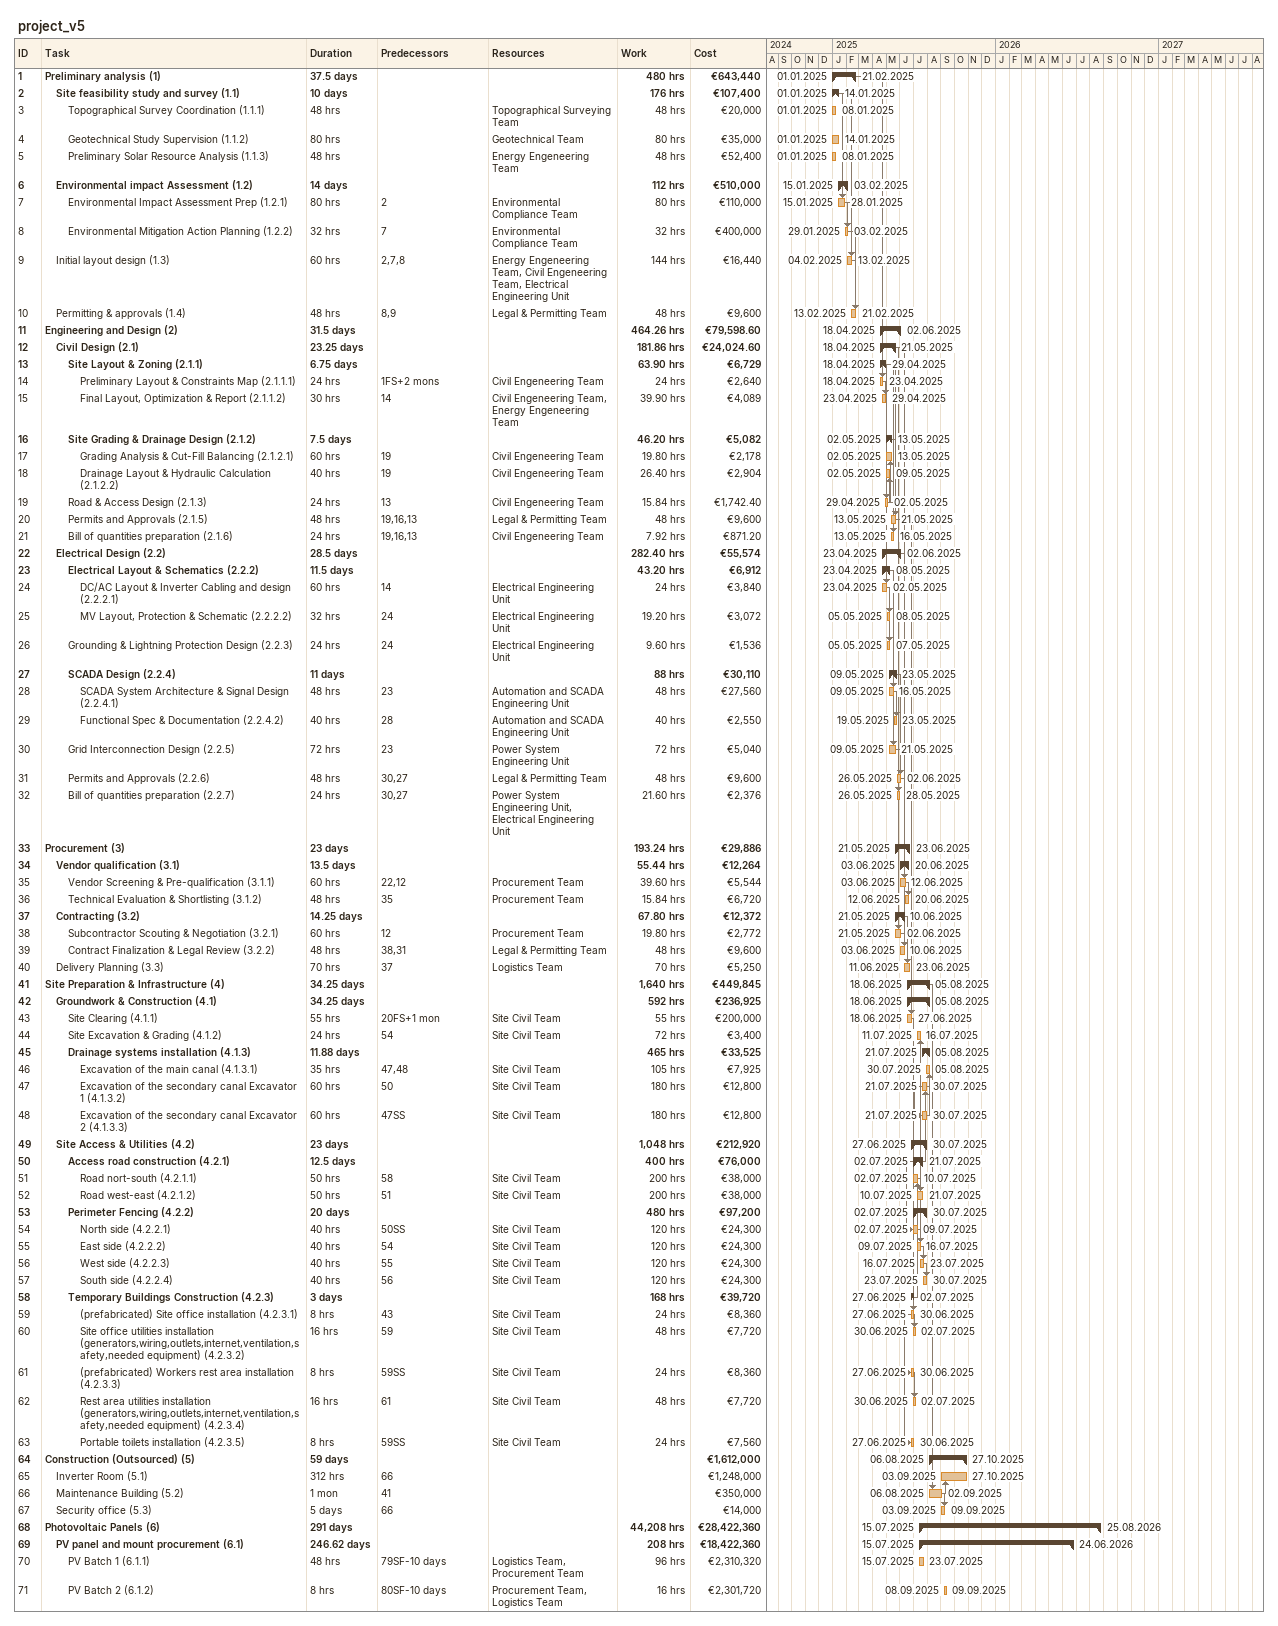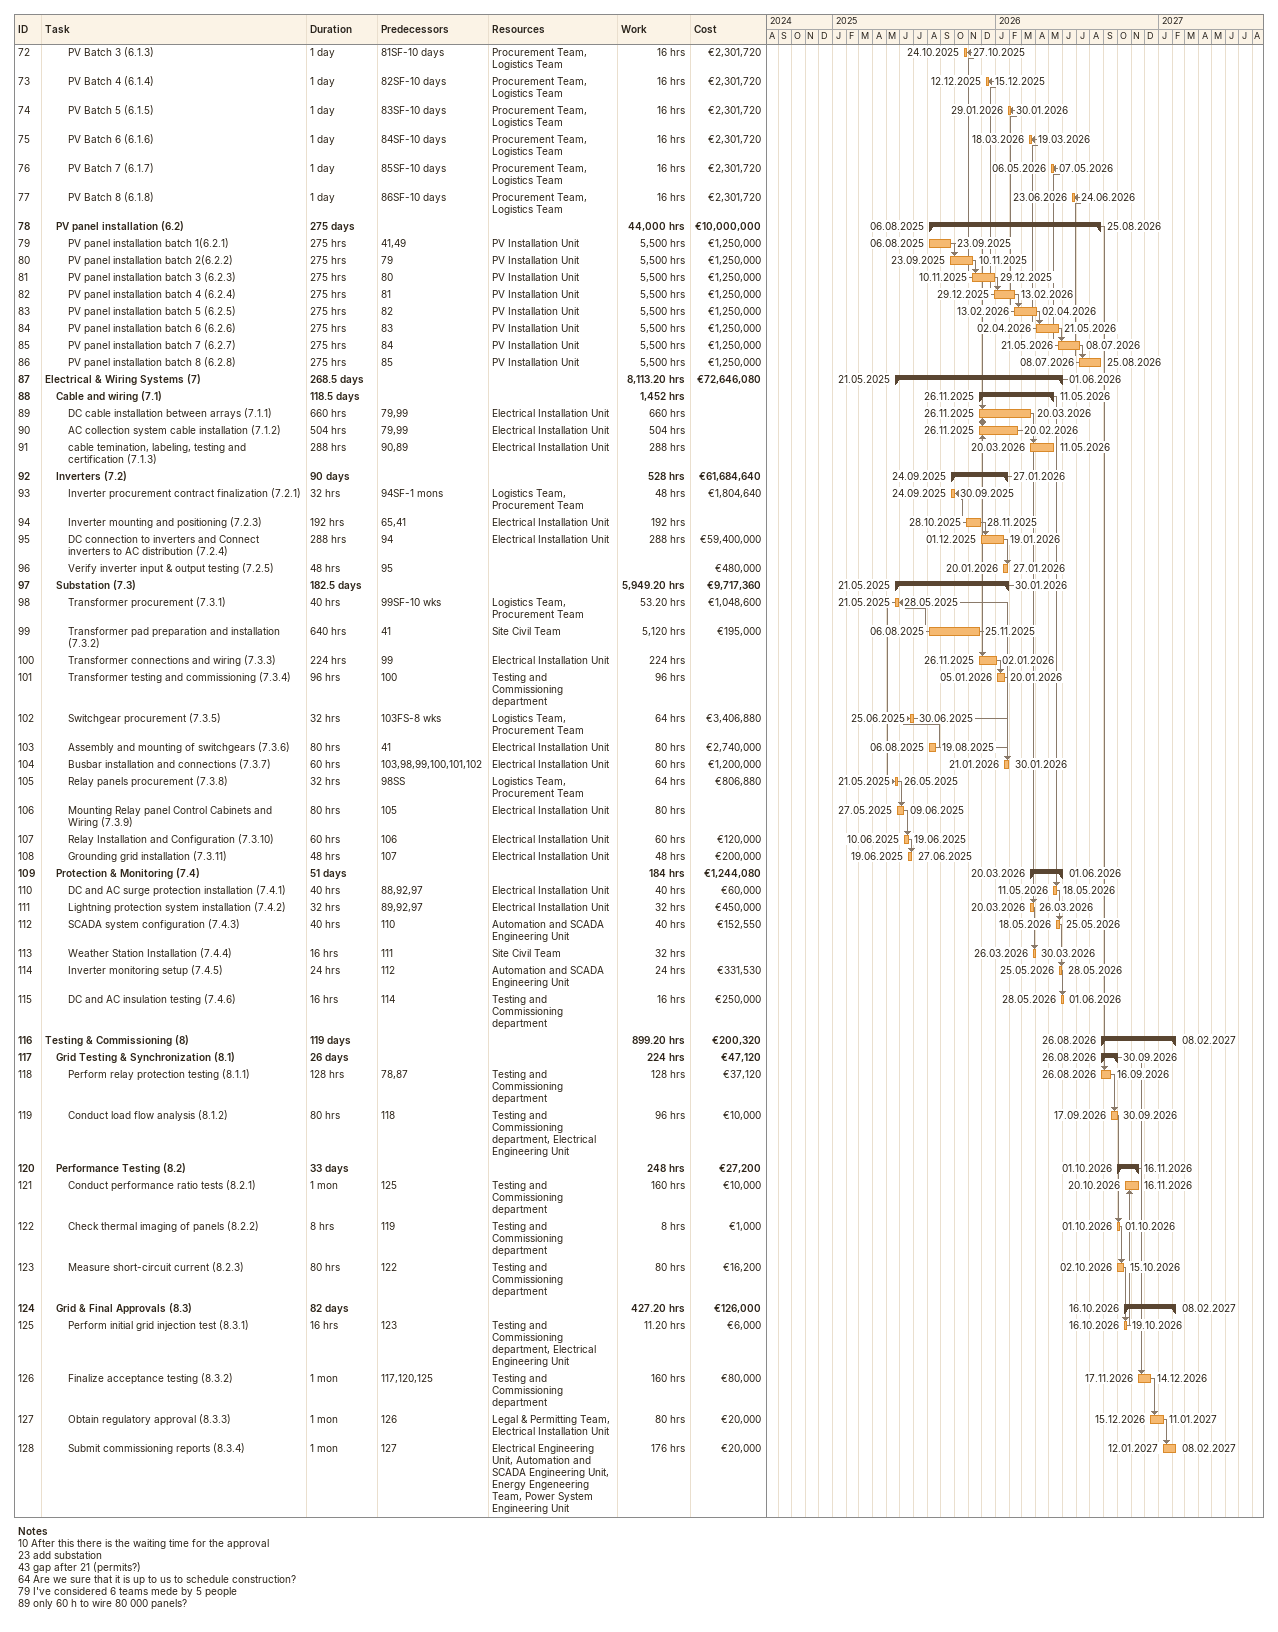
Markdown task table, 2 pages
project_v5

| ID | Level | Task | Duration | Start | Finish | Predecessors | Resources | Work (h) | Cost (€) |
|---|---|---|---|---|---|---|---|---|---|
| 1 | 1 | **Preliminary analysis (1)** | 37.5d | 2025-01-01 | 2025-02-21 |  |  | 480 | 643440 |
| 2 | 2 | **Site feasibility study and survey (1.1)** | 10d | 2025-01-01 | 2025-01-14 |  |  | 176 | 107400 |
| 3 | 3 | Topographical Survey Coordination (1.1.1) | 48h | 2025-01-01 | 2025-01-08 |  | Topographical Surveying Team | 48 | 20000 |
| 4 | 3 | Geotechnical Study Supervision (1.1.2) | 80h | 2025-01-01 | 2025-01-14 |  | Geotechnical Team | 80 | 35000 |
| 5 | 3 | Preliminary Solar Resource Analysis (1.1.3) | 48h | 2025-01-01 | 2025-01-08 |  | Energy Engeneering Team | 48 | 52400 |
| 6 | 2 | **Environmental impact Assessment (1.2)** | 14d | 2025-01-15 | 2025-02-03 |  |  | 112 | 510000 |
| 7 | 3 | Environmental Impact Assessment Prep (1.2.1) | 80h | 2025-01-15 | 2025-01-28 | 2 | Environmental Compliance Team | 80 | 110000 |
| 8 | 3 | Environmental Mitigation Action Planning (1.2.2) | 32h | 2025-01-29 | 2025-02-03 | 7 | Environmental Compliance Team | 32 | 400000 |
| 9 | 2 | Initial layout design (1.3) | 60h | 2025-02-04 | 2025-02-13 | 2, 7, 8 | Energy Engeneering Team, Civil Engeneering Team, Electrical Engineering Unit | 144 | 16440 |
| 10 | 2 | Permitting & approvals (1.4) | 48h | 2025-02-13 | 2025-02-21 | 8, 9 | Legal & Permitting Team | 48 | 9600 |
| 11 | 1 | **Engineering and Design (2)** | 31.5d | 2025-04-18 | 2025-06-02 |  |  | 464.26 | 79598.60 |
| 12 | 2 | **Civil Design (2.1)** | 23.25d | 2025-04-18 | 2025-05-21 |  |  | 181.86 | 24024.60 |
| 13 | 3 | **Site Layout & Zoning (2.1.1)** | 6.75d | 2025-04-18 | 2025-04-29 |  |  | 63.90 | 6729 |
| 14 | 4 | Preliminary Layout & Constraints Map (2.1.1.1) | 24h | 2025-04-18 | 2025-04-23 | 1FS+2mo | Civil Engeneering Team | 24 | 2640 |
| 15 | 4 | Final Layout, Optimization & Report (2.1.1.2) | 30h | 2025-04-23 | 2025-04-29 | 14 | Civil Engeneering Team, Energy Engeneering Team | 39.90 | 4089 |
| 16 | 3 | **Site Grading & Drainage Design (2.1.2)** | 7.5d | 2025-05-02 | 2025-05-13 |  |  | 46.20 | 5082 |
| 17 | 4 | Grading Analysis & Cut-Fill Balancing (2.1.2.1) | 60h | 2025-05-02 | 2025-05-13 | 19 | Civil Engeneering Team | 19.80 | 2178 |
| 18 | 4 | Drainage Layout & Hydraulic Calculation (2.1.2.2) | 40h | 2025-05-02 | 2025-05-09 | 19 | Civil Engeneering Team | 26.40 | 2904 |
| 19 | 3 | Road & Access Design (2.1.3) | 24h | 2025-04-29 | 2025-05-02 | 13 | Civil Engeneering Team | 15.84 | 1742.40 |
| 20 | 3 | Permits and Approvals (2.1.5) | 48h | 2025-05-13 | 2025-05-21 | 19, 16, 13 | Legal & Permitting Team | 48 | 9600 |
| 21 | 3 | Bill of quantities preparation (2.1.6) | 24h | 2025-05-13 | 2025-05-16 | 19, 16, 13 | Civil Engeneering Team | 7.92 | 871.20 |
| 22 | 2 | **Electrical Design (2.2)** | 28.5d | 2025-04-23 | 2025-06-02 |  |  | 282.40 | 55574 |
| 23 | 3 | **Electrical Layout & Schematics (2.2.2)** | 11.5d | 2025-04-23 | 2025-05-08 |  |  | 43.20 | 6912 |
| 24 | 4 | DC/AC Layout & Inverter Cabling and design (2.2.2.1) | 60h | 2025-04-23 | 2025-05-02 | 14 | Electrical Engineering Unit | 24 | 3840 |
| 25 | 4 | MV Layout, Protection & Schematic (2.2.2.2) | 32h | 2025-05-05 | 2025-05-08 | 24 | Electrical Engineering Unit | 19.20 | 3072 |
| 26 | 3 | Grounding & Lightning Protection Design (2.2.3) | 24h | 2025-05-05 | 2025-05-07 | 24 | Electrical Engineering Unit | 9.60 | 1536 |
| 27 | 3 | **SCADA Design (2.2.4)** | 11d | 2025-05-09 | 2025-05-23 |  |  | 88 | 30110 |
| 28 | 4 | SCADA System Architecture & Signal Design (2.2.4.1) | 48h | 2025-05-09 | 2025-05-16 | 23 | Automation and SCADA Engineering Unit | 48 | 27560 |
| 29 | 4 | Functional Spec & Documentation (2.2.4.2) | 40h | 2025-05-19 | 2025-05-23 | 28 | Automation and SCADA Engineering Unit | 40 | 2550 |
| 30 | 3 | Grid Interconnection Design (2.2.5) | 72h | 2025-05-09 | 2025-05-21 | 23 | Power System Engineering Unit | 72 | 5040 |
| 31 | 3 | Permits and Approvals (2.2.6) | 48h | 2025-05-26 | 2025-06-02 | 30, 27 | Legal & Permitting Team | 48 | 9600 |
| 32 | 3 | Bill of quantities preparation (2.2.7) | 24h | 2025-05-26 | 2025-05-28 | 30, 27 | Power System Engineering Unit, Electrical Engineering Unit | 21.60 | 2376 |
| 33 | 1 | **Procurement (3)** | 23d | 2025-05-21 | 2025-06-23 |  |  | 193.24 | 29886 |
| 34 | 2 | **Vendor qualification (3.1)** | 13.5d | 2025-06-03 | 2025-06-20 |  |  | 55.44 | 12264 |
| 35 | 3 | Vendor Screening & Pre-qualification (3.1.1) | 60h | 2025-06-03 | 2025-06-12 | 22, 12 | Procurement Team | 39.60 | 5544 |
| 36 | 3 | Technical Evaluation & Shortlisting (3.1.2) | 48h | 2025-06-12 | 2025-06-20 | 35 | Procurement Team | 15.84 | 6720 |
| 37 | 2 | **Contracting (3.2)** | 14.25d | 2025-05-21 | 2025-06-10 |  |  | 67.80 | 12372 |
| 38 | 3 | Subcontractor Scouting & Negotiation (3.2.1) | 60h | 2025-05-21 | 2025-06-02 | 12 | Procurement Team | 19.80 | 2772 |
| 39 | 3 | Contract Finalization & Legal Review (3.2.2) | 48h | 2025-06-03 | 2025-06-10 | 38, 31 | Legal & Permitting Team | 48 | 9600 |
| 40 | 2 | Delivery Planning (3.3) | 70h | 2025-06-11 | 2025-06-23 | 37 | Logistics Team | 70 | 5250 |
| 41 | 1 | **Site Preparation & Infrastructure (4)** | 34.25d | 2025-06-18 | 2025-08-05 |  |  | 1640 | 449845 |
| 42 | 2 | **Groundwork & Construction (4.1)** | 34.25d | 2025-06-18 | 2025-08-05 |  |  | 592 | 236925 |
| 43 | 3 | Site Clearing (4.1.1) | 55h | 2025-06-18 | 2025-06-27 | 20FS+1mo | Site Civil Team | 55 | 200000 |
| 44 | 3 | Site Excavation & Grading (4.1.2) | 24h | 2025-07-11 | 2025-07-16 | 54 | Site Civil Team | 72 | 3400 |
| 45 | 3 | **Drainage systems installation (4.1.3)** | 11.88d | 2025-07-21 | 2025-08-05 |  |  | 465 | 33525 |
| 46 | 4 | Excavation of the main canal (4.1.3.1) | 35h | 2025-07-30 | 2025-08-05 | 47, 48 | Site Civil Team | 105 | 7925 |
| 47 | 4 | Excavation of the secondary canal Excavator 1 (4.1.3.2) | 60h | 2025-07-21 | 2025-07-30 | 50 | Site Civil Team | 180 | 12800 |
| 48 | 4 | Excavation of the secondary canal Excavator 2 (4.1.3.3) | 60h | 2025-07-21 | 2025-07-30 | 47SS | Site Civil Team | 180 | 12800 |
| 49 | 2 | **Site Access & Utilities (4.2)** | 23d | 2025-06-27 | 2025-07-30 |  |  | 1048 | 212920 |
| 50 | 3 | **Access road construction (4.2.1)** | 12.5d | 2025-07-02 | 2025-07-21 |  |  | 400 | 76000 |
| 51 | 4 | Road nort-south (4.2.1.1) | 50h | 2025-07-02 | 2025-07-10 | 58 | Site Civil Team | 200 | 38000 |
| 52 | 4 | Road west-east (4.2.1.2) | 50h | 2025-07-10 | 2025-07-21 | 51 | Site Civil Team | 200 | 38000 |
| 53 | 3 | **Perimeter Fencing (4.2.2)** | 20d | 2025-07-02 | 2025-07-30 |  |  | 480 | 97200 |
| 54 | 4 | North side (4.2.2.1) | 40h | 2025-07-02 | 2025-07-09 | 50SS | Site Civil Team | 120 | 24300 |
| 55 | 4 | East side (4.2.2.2) | 40h | 2025-07-09 | 2025-07-16 | 54 | Site Civil Team | 120 | 24300 |
| 56 | 4 | West side (4.2.2.3) | 40h | 2025-07-16 | 2025-07-23 | 55 | Site Civil Team | 120 | 24300 |
| 57 | 4 | South side (4.2.2.4) | 40h | 2025-07-23 | 2025-07-30 | 56 | Site Civil Team | 120 | 24300 |
| 58 | 3 | **Temporary Buildings Construction (4.2.3)** | 3d | 2025-06-27 | 2025-07-02 |  |  | 168 | 39720 |
| 59 | 4 | (prefabricated) Site office installation (4.2.3.1) | 8h | 2025-06-27 | 2025-06-30 | 43 | Site Civil Team | 24 | 8360 |
| 60 | 4 | Site office utilities installation (generators,wiring,outlets,internet,ventilation,safety,needed equipment) (4.2.3.2) | 16h | 2025-06-30 | 2025-07-02 | 59 | Site Civil Team | 48 | 7720 |
| 61 | 4 | (prefabricated) Workers rest area installation (4.2.3.3) | 8h | 2025-06-27 | 2025-06-30 | 59SS | Site Civil Team | 24 | 8360 |
| 62 | 4 | Rest area utilities installation (generators,wiring,outlets,internet,ventilation,safety,needed equipment) (4.2.3.4) | 16h | 2025-06-30 | 2025-07-02 | 61 | Site Civil Team | 48 | 7720 |
| 63 | 4 | Portable toilets installation (4.2.3.5) | 8h | 2025-06-27 | 2025-06-30 | 59SS | Site Civil Team | 24 | 7560 |
| 64 | 1 | **Construction (Outsourced) (5)** | 59d | 2025-08-06 | 2025-10-27 |  |  |  | 1612000 |
| 65 | 2 | Inverter Room (5.1) | 312h | 2025-09-03 | 2025-10-27 | 66 |  |  | 1248000 |
| 66 | 2 | Maintenance Building (5.2) | 1mo | 2025-08-06 | 2025-09-02 | 41 |  |  | 350000 |
| 67 | 2 | Security office (5.3) | 5d | 2025-09-03 | 2025-09-09 | 66 |  |  | 14000 |
| 68 | 1 | **Photovoltaic Panels (6)** | 291d | 2025-07-15 | 2026-08-25 |  |  | 44208 | 28422360 |
| 69 | 2 | **PV panel and mount procurement (6.1)** | 246.62d | 2025-07-15 | 2026-06-24 |  |  | 208 | 18422360 |
| 70 | 3 | PV Batch 1 (6.1.1) | 48h | 2025-07-15 | 2025-07-23 | 79SF-10d | Logistics Team, Procurement Team | 96 | 2310320 |
| 71 | 3 | PV Batch 2 (6.1.2) | 8h | 2025-09-08 | 2025-09-09 | 80SF-10d | Procurement Team, Logistics Team | 16 | 2301720 |
| 72 | 3 | PV Batch 3 (6.1.3) | 1d | 2025-10-24 | 2025-10-27 | 81SF-10d | Procurement Team, Logistics Team | 16 | 2301720 |
| 73 | 3 | PV Batch 4 (6.1.4) | 1d | 2025-12-12 | 2025-12-15 | 82SF-10d | Procurement Team, Logistics Team | 16 | 2301720 |
| 74 | 3 | PV Batch 5 (6.1.5) | 1d | 2026-01-29 | 2026-01-30 | 83SF-10d | Procurement Team, Logistics Team | 16 | 2301720 |
| 75 | 3 | PV Batch 6 (6.1.6) | 1d | 2026-03-18 | 2026-03-19 | 84SF-10d | Procurement Team, Logistics Team | 16 | 2301720 |
| 76 | 3 | PV Batch 7 (6.1.7) | 1d | 2026-05-06 | 2026-05-07 | 85SF-10d | Procurement Team, Logistics Team | 16 | 2301720 |
| 77 | 3 | PV Batch 8 (6.1.8) | 1d | 2026-06-23 | 2026-06-24 | 86SF-10d | Procurement Team, Logistics Team | 16 | 2301720 |
| 78 | 2 | **PV panel installation (6.2)** | 275d | 2025-08-06 | 2026-08-25 |  |  | 44000 | 10000000 |
| 79 | 3 | PV panel installation batch 1(6.2.1) | 275h | 2025-08-06 | 2025-09-23 | 41, 49 | PV Installation Unit | 5500 | 1250000 |
| 80 | 3 | PV panel installation batch 2(6.2.2) | 275h | 2025-09-23 | 2025-11-10 | 79 | PV Installation Unit | 5500 | 1250000 |
| 81 | 3 | PV panel installation batch 3 (6.2.3) | 275h | 2025-11-10 | 2025-12-29 | 80 | PV Installation Unit | 5500 | 1250000 |
| 82 | 3 | PV panel installation batch 4 (6.2.4) | 275h | 2025-12-29 | 2026-02-13 | 81 | PV Installation Unit | 5500 | 1250000 |
| 83 | 3 | PV panel installation batch 5 (6.2.5) | 275h | 2026-02-13 | 2026-04-02 | 82 | PV Installation Unit | 5500 | 1250000 |
| 84 | 3 | PV panel installation batch 6 (6.2.6) | 275h | 2026-04-02 | 2026-05-21 | 83 | PV Installation Unit | 5500 | 1250000 |
| 85 | 3 | PV panel installation batch 7 (6.2.7) | 275h | 2026-05-21 | 2026-07-08 | 84 | PV Installation Unit | 5500 | 1250000 |
| 86 | 3 | PV panel installation batch 8 (6.2.8) | 275h | 2026-07-08 | 2026-08-25 | 85 | PV Installation Unit | 5500 | 1250000 |
| 87 | 1 | **Electrical & Wiring Systems (7)** | 268.5d | 2025-05-21 | 2026-06-01 |  |  | 8113.20 | 72646080 |
| 88 | 2 | **Cable and wiring (7.1)** | 118.5d | 2025-11-26 | 2026-05-11 |  |  | 1452 |  |
| 89 | 3 | DC cable installation between arrays (7.1.1) | 660h | 2025-11-26 | 2026-03-20 | 79, 99 | Electrical Installation Unit | 660 |  |
| 90 | 3 | AC collection system cable installation (7.1.2) | 504h | 2025-11-26 | 2026-02-20 | 79, 99 | Electrical Installation Unit | 504 |  |
| 91 | 3 | cable temination, labeling, testing and certification (7.1.3) | 288h | 2026-03-20 | 2026-05-11 | 90, 89 | Electrical Installation Unit | 288 |  |
| 92 | 2 | **Inverters (7.2)** | 90d | 2025-09-24 | 2026-01-27 |  |  | 528 | 61684640 |
| 93 | 3 | Inverter procurement contract finalization (7.2.1) | 32h | 2025-09-24 | 2025-09-30 | 94SF-1mo | Logistics Team, Procurement Team | 48 | 1804640 |
| 94 | 3 | Inverter mounting and positioning (7.2.3) | 192h | 2025-10-28 | 2025-11-28 | 65, 41 | Electrical Installation Unit | 192 |  |
| 95 | 3 | DC connection to inverters and Connect inverters to AC distribution (7.2.4) | 288h | 2025-12-01 | 2026-01-19 | 94 | Electrical Installation Unit | 288 | 59400000 |
| 96 | 3 | Verify inverter input & output testing (7.2.5) | 48h | 2026-01-20 | 2026-01-27 | 95 |  |  | 480000 |
| 97 | 2 | **Substation (7.3)** | 182.5d | 2025-05-21 | 2026-01-30 |  |  | 5949.20 | 9717360 |
| 98 | 3 | Transformer procurement (7.3.1) | 40h | 2025-05-21 | 2025-05-28 | 99SF-10w | Logistics Team, Procurement Team | 53.20 | 1048600 |
| 99 | 3 | Transformer pad preparation and installation (7.3.2) | 640h | 2025-08-06 | 2025-11-25 | 41 | Site Civil Team | 5120 | 195000 |
| 100 | 3 | Transformer connections and wiring (7.3.3) | 224h | 2025-11-26 | 2026-01-02 | 99 | Electrical Installation Unit | 224 |  |
| 101 | 3 | Transformer testing and commissioning (7.3.4) | 96h | 2026-01-05 | 2026-01-20 | 100 | Testing and Commissioning department | 96 |  |
| 102 | 3 | Switchgear procurement (7.3.5) | 32h | 2025-06-25 | 2025-06-30 | 103FS-8w | Logistics Team, Procurement Team | 64 | 3406880 |
| 103 | 3 | Assembly and mounting of switchgears (7.3.6) | 80h | 2025-08-06 | 2025-08-19 | 41 | Electrical Installation Unit | 80 | 2740000 |
| 104 | 3 | Busbar installation and connections (7.3.7) | 60h | 2026-01-21 | 2026-01-30 | 103, 98, 99, 100, 101, 102 | Electrical Installation Unit | 60 | 1200000 |
| 105 | 3 | Relay panels procurement (7.3.8) | 32h | 2025-05-21 | 2025-05-26 | 98SS | Logistics Team, Procurement Team | 64 | 806880 |
| 106 | 3 | Mounting Relay panel Control Cabinets and Wiring (7.3.9) | 80h | 2025-05-27 | 2025-06-09 | 105 | Electrical Installation Unit | 80 |  |
| 107 | 3 | Relay Installation and Configuration (7.3.10) | 60h | 2025-06-10 | 2025-06-19 | 106 | Electrical Installation Unit | 60 | 120000 |
| 108 | 3 | Grounding grid installation (7.3.11) | 48h | 2025-06-19 | 2025-06-27 | 107 | Electrical Installation Unit | 48 | 200000 |
| 109 | 2 | **Protection & Monitoring (7.4)** | 51d | 2026-03-20 | 2026-06-01 |  |  | 184 | 1244080 |
| 110 | 3 | DC and AC surge protection installation (7.4.1) | 40h | 2026-05-11 | 2026-05-18 | 88, 92, 97 | Electrical Installation Unit | 40 | 60000 |
| 111 | 3 | Lightning protection system installation (7.4.2) | 32h | 2026-03-20 | 2026-03-26 | 89, 92, 97 | Electrical Installation Unit | 32 | 450000 |
| 112 | 3 | SCADA system configuration (7.4.3) | 40h | 2026-05-18 | 2026-05-25 | 110 | Automation and SCADA Engineering Unit | 40 | 152550 |
| 113 | 3 | Weather Station Installation (7.4.4) | 16h | 2026-03-26 | 2026-03-30 | 111 | Site Civil Team | 32 |  |
| 114 | 3 | Inverter monitoring setup (7.4.5) | 24h | 2026-05-25 | 2026-05-28 | 112 | Automation and SCADA Engineering Unit | 24 | 331530 |
| 115 | 3 | DC and AC insulation testing (7.4.6) | 16h | 2026-05-28 | 2026-06-01 | 114 | Testing and Commissioning department | 16 | 250000 |
| 116 | 1 | **Testing & Commissioning (8)** | 119d | 2026-08-26 | 2027-02-08 |  |  | 899.20 | 200320 |
| 117 | 2 | **Grid Testing & Synchronization (8.1)** | 26d | 2026-08-26 | 2026-09-30 |  |  | 224 | 47120 |
| 118 | 3 | Perform relay protection testing (8.1.1) | 128h | 2026-08-26 | 2026-09-16 | 78, 87 | Testing and Commissioning department | 128 | 37120 |
| 119 | 3 | Conduct load flow analysis (8.1.2) | 80h | 2026-09-17 | 2026-09-30 | 118 | Testing and Commissioning department, Electrical Engineering Unit | 96 | 10000 |
| 120 | 2 | **Performance Testing (8.2)** | 33d | 2026-10-01 | 2026-11-16 |  |  | 248 | 27200 |
| 121 | 3 | Conduct performance ratio tests (8.2.1) | 1mo | 2026-10-20 | 2026-11-16 | 125 | Testing and Commissioning department | 160 | 10000 |
| 122 | 3 | Check thermal imaging of panels (8.2.2) | 8h | 2026-10-01 | 2026-10-01 | 119 | Testing and Commissioning department | 8 | 1000 |
| 123 | 3 | Measure short-circuit current (8.2.3) | 80h | 2026-10-02 | 2026-10-15 | 122 | Testing and Commissioning department | 80 | 16200 |
| 124 | 2 | **Grid & Final Approvals (8.3)** | 82d | 2026-10-16 | 2027-02-08 |  |  | 427.20 | 126000 |
| 125 | 3 | Perform initial grid injection test (8.3.1) | 16h | 2026-10-16 | 2026-10-19 | 123 | Testing and Commissioning department, Electrical Engineering Unit | 11.20 | 6000 |
| 126 | 3 | Finalize acceptance testing (8.3.2) | 1mo | 2026-11-17 | 2026-12-14 | 117, 120, 125 | Testing and Commissioning department | 160 | 80000 |
| 127 | 3 | Obtain regulatory approval (8.3.3) | 1mo | 2026-12-15 | 2027-01-11 | 126 | Legal & Permitting Team, Electrical Installation Unit | 80 | 20000 |
| 128 | 3 | Submit commissioning reports (8.3.4) | 1mo | 2027-01-12 | 2027-02-08 | 127 | Electrical Engineering Unit, Automation and SCADA Engineering Unit, Energy Engeneering Team, Power System Engineering Unit | 176 | 20000 |

Notes
- 10: After this there is the waiting time for the approval
- 23: add substation
- 43: gap after 21 (permits?)
- 64: Are we sure that it is up to us to schedule construction?
- 79: I've considered 6 teams mede by 5 people
- 89: only 60 h to wire 80 000 panels?
